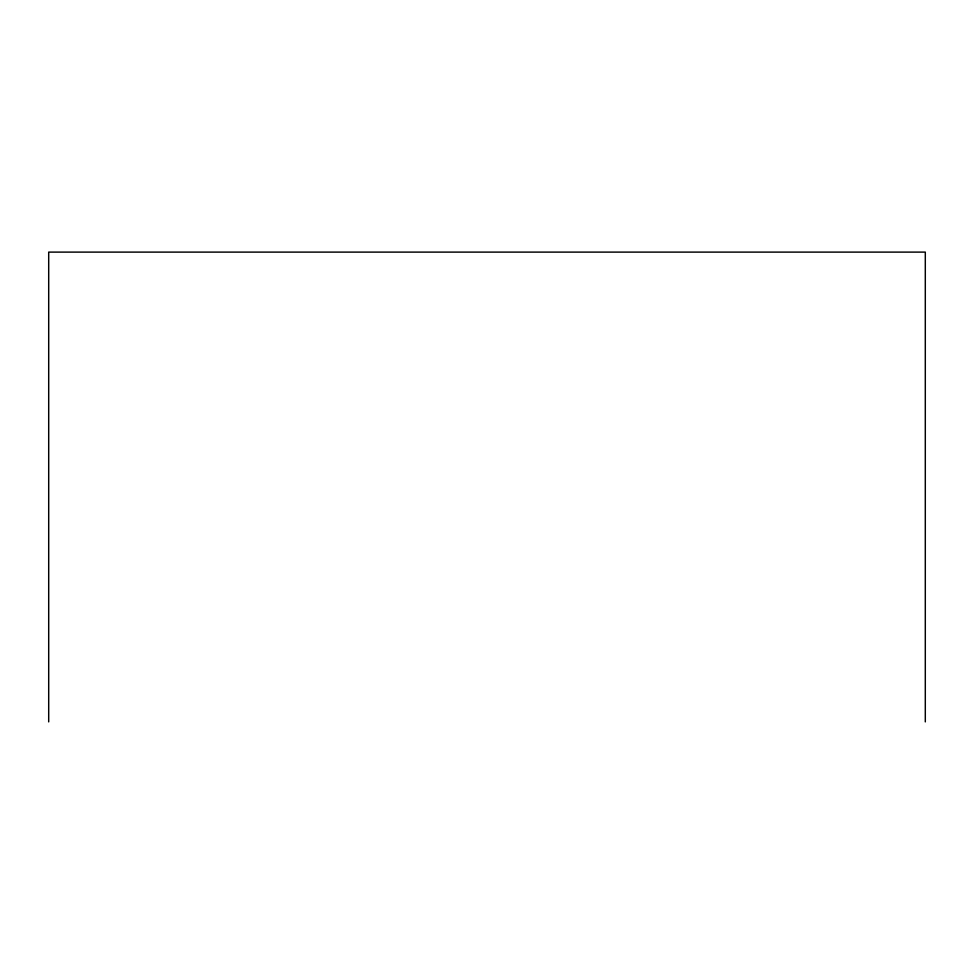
<?xml version="1.0" encoding="UTF-8"?>
<svg xmlns="http://www.w3.org/2000/svg" width="974" height="974" viewBox="0 0 974 974"><rect width="100%" height="100%" fill="white"/><g stroke="black" fill="none" stroke-linecap="round" stroke-linejoin="round"><path stroke-width="1.46" d="M925.3 721.892L925.3 252.108L48.7 252.108L48.7 721.892"/></g></svg>
